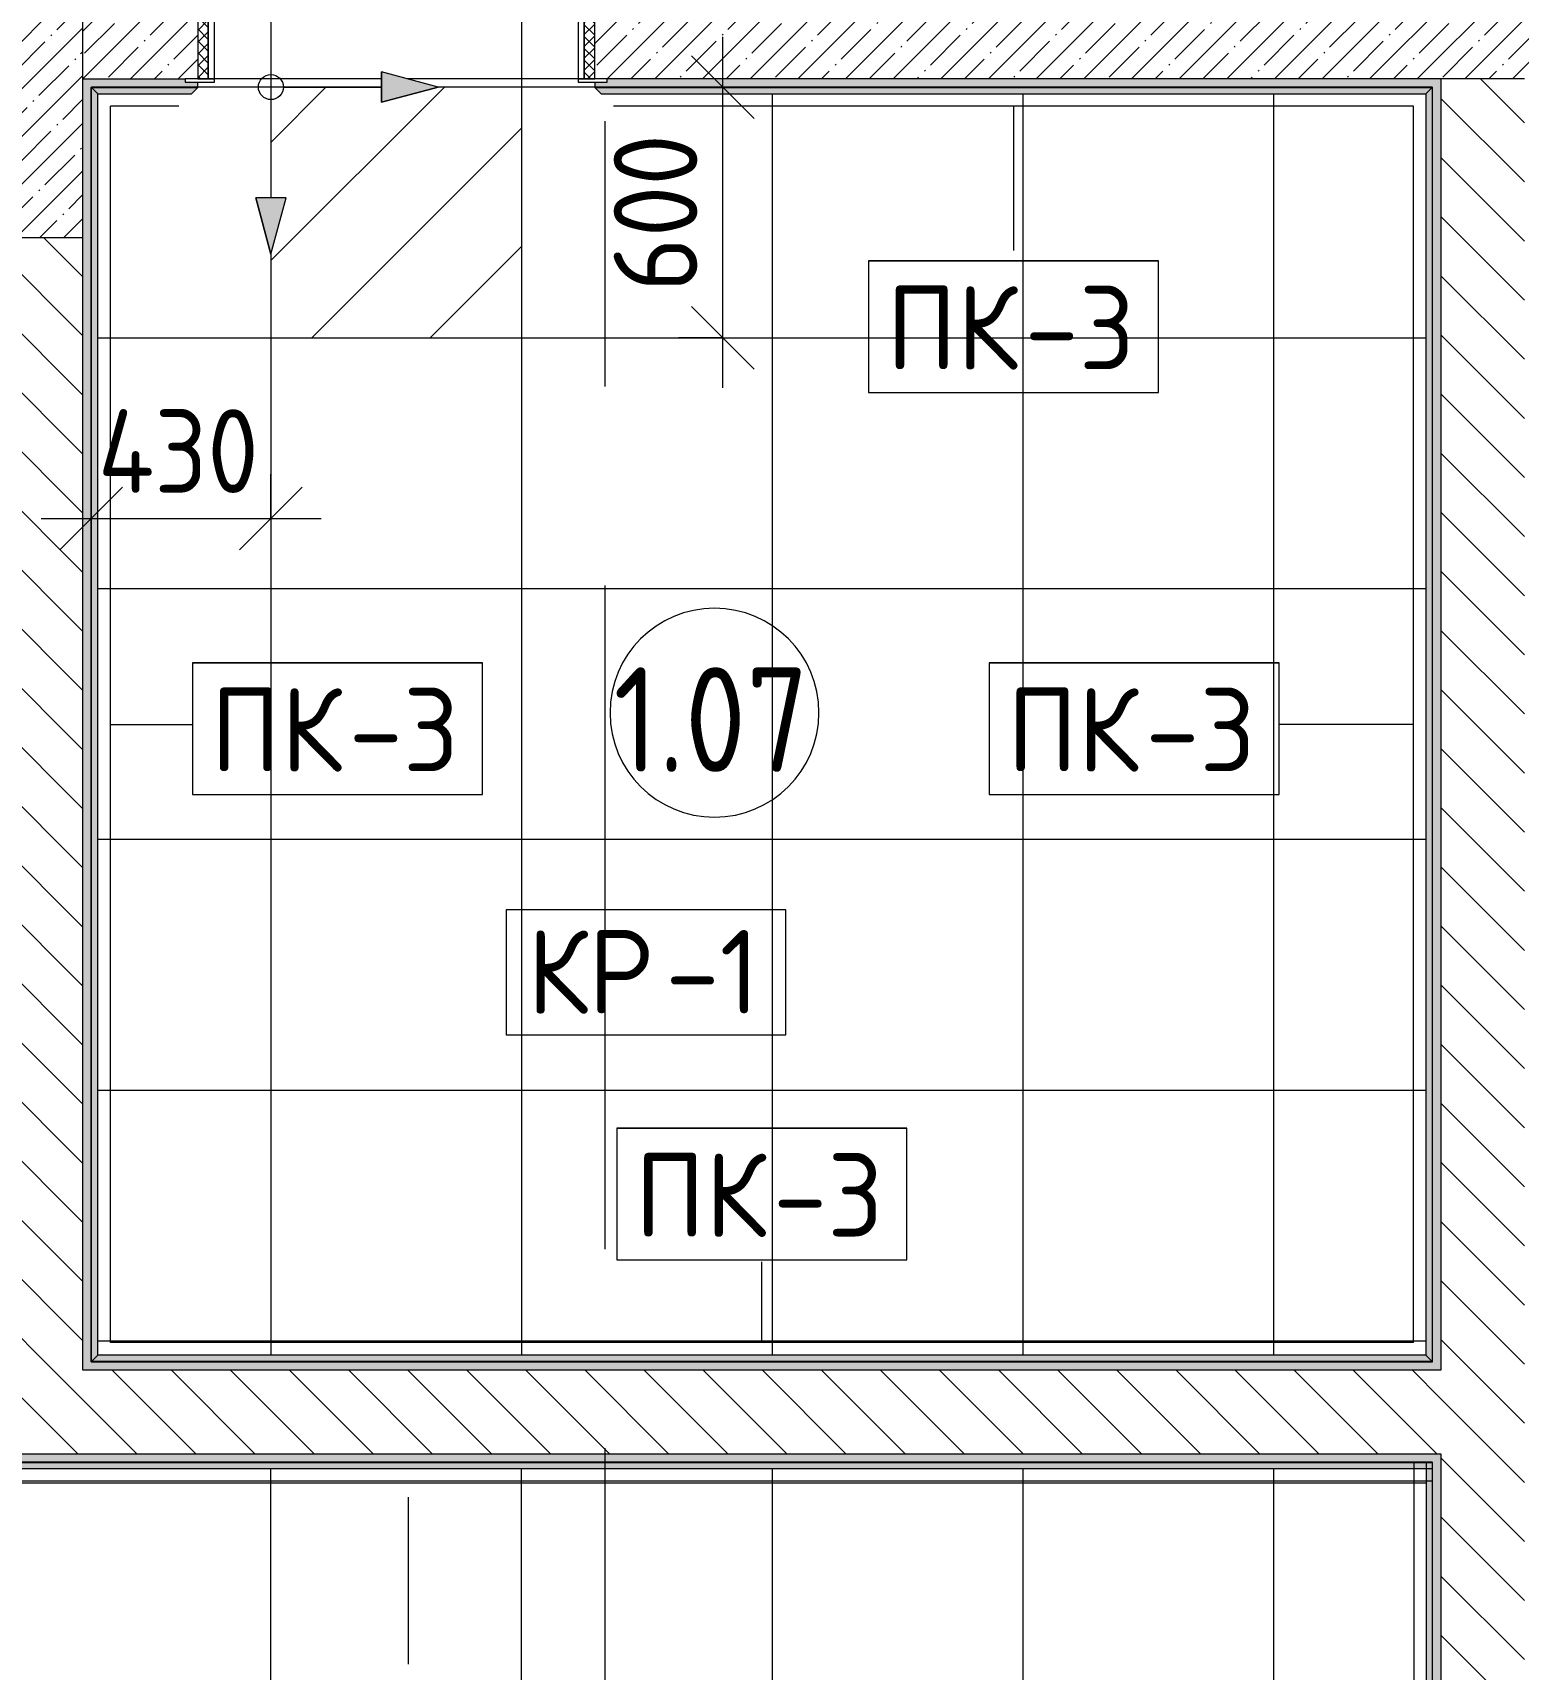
# Model space of a CAD drawing. Header units: millimetres. Extents: x -4005 to 195566, y -8553 to 29000.
# Drawn here: x 17140 to 20695, y 3874 to 7790 of the extents above; entities that cross this region are included whole.
import ezdxf

# ---------------------------------------------------------------- set-up
doc = ezdxf.new("R2010")
doc.units = ezdxf.units.MM
doc.linetypes.add('Осевая', pattern=[3175, 635, -476.25, 1587.5, -476.25])
for name, color, linetype, lineweight in [('A-ANNO-DIMS', 7, 'Continuous', 9), ('A-ANNO-DIMS-100', 7, 'Continuous', 9), ('A-AREA-IDEN', 7, 'Continuous', 9), ('A-DETL', 7, 'Continuous', 9), ('A-DETL-GENF', 7, 'Continuous', 9), ('A-DOOR', 7, 'Continuous', 9), ('A-DOOR-1', 7, 'Continuous', 13), ('A-DOOR-FRAM', 7, 'Continuous', 13), ('A-DOOR-FRAM-1', 7, 'Continuous', 9), ('A-FLOR-IDEN', 7, 'Continuous', 9), ('A-FLOR-PATT', 7, 'Continuous', 9), ('A-GENM-IDEN', 7, 'Continuous', 9), ('A-WALL', 7, 'Continuous', 9), ('I-WALL', 7, 'Continuous', 9), ('S-COLS', 7, 'Continuous', 9), ('Оси-2', 7, 'Осевая', 9)]:
    doc.layers.add(name, color=color, linetype=linetype, lineweight=lineweight)
for name, color, linetype, lineweight, true_color in [('A-DETL-GENF-4', 7, 'Continuous', 9, 0x004000), ('A-GENM-1', 7, 'Continuous', 9, 0xff8040), ('A-WALL-1', 9, 'Continuous', 9, 0x808080), ('A-WALL-FNSH-1', 9, 'Continuous', 9, 0x808080), ('I-WALL-2', 9, 'Continuous', 9, 0x808080), ('S-COLS-1', 9, 'Continuous', 9, 0x808080)]:
    doc.layers.add(name, color=color, linetype=linetype, lineweight=lineweight, true_color=true_color)
doc.styles.add('GOST Common', font='GOST_Common.ttf', dxfattribs={"width": 0.9, "height": 250})
doc.styles.add('GOST Common_1', font='GOST_Common.ttf', dxfattribs={"height": 200})
doc.styles.add('ISOCPEUR_1', font='isocpeur.ttf', dxfattribs={"width": 0.9, "height": 200})
doc.dimstyles.new('ISO-2_0_0_9К_Средний_округл2', dxfattribs={"dimscale": 304.8, "dimtxt": 199.196235, "dimasz": 0.492126, "dimexe": 0.393701, "dimexo": 0, "dimgap": 0, "dimtad": 1, "dimdec": 0, "dimrnd": 10, "dimzin": 0, "dimdsep": 46, "dimtxsty": 'ISOCPEUR_1', "dimblk1": 'OBLIQUE', "dimblk2": 'OBLIQUE', "dimsah": 1, "dimcen": 0.09, "dimdle": 0.393701, "dimazin": 0, "dimtfac": 1, "dimtdec": 4, "dimtix": 1, "dimtmove": 0, "dimatfit": 3, "dimfxl": 1, "dimtvp": 1, "dimtolj": 1, "dimtzin": 0, "dimarcsym": 2})
pattern_1 = [(135, (0, 0), (-70.7107, -70.7107), [])]
pattern_2 = [(0, (0, 0), (121.92, 30.48), [10.058, -81.382, 10.058, -81.382, -487.68]), (0, (0, 0), (121.92, 30.48), [-182.88, 10.058, -172.822, 10.058, -81.382, -213.36]), (0, (0, 0), (121.92, 30.48), [-457.2, 10.058, -50.902, 10.058, -142.342]), (120, (45.72, 15.24), (-87.356454, 90.345817), [10.058, -81.382, 10.058, -81.382, -487.68]), (120, (45.72, 15.24), (-87.356454, 90.345817), [-182.88, 10.058, -172.822, 10.058, -81.382, -213.36]), (120, (45.72, 15.24), (-87.356454, 90.345817), [-457.2, 10.058, -50.902, 10.058, -142.342]), (240, (60.96, 76.2), (-34.563546, -120.825817), [10.058, -81.382, 10.058, -81.382, -487.68]), (240, (60.96, 76.2), (-34.563546, -120.825817), [-182.88, 10.058, -172.822, 10.058, -81.382, -213.36]), (240, (60.96, 76.2), (-34.563546, -120.825817), [-457.2, 10.058, -50.902, 10.058, -142.342])]

# ---------------------------------------------------------------- blocks, each defined once
blk = doc.blocks.new('BSC_Колонна _Прямоугольная - 600х600-V64-План отделки полов с раскладкой материалов 1 этажа в осях 1-12')
at = {"layer": 'S-COLS'}
h = blk.add_hatch(dxfattribs=at)
h.set_pattern_fill('FP_99', color=256, style=0, pattern_type=2)
h.set_pattern_definition([(45, (-16960, -7600), (-57.02463, 57.02463), []), (45, (-16902.975, -7600), (-57.02463, 57.02463), [100.806, -20.161, 3.353, -16.808])])
h.paths.add_polyline_path([(260.9, -300), (300, -300), (300, 300), (-300, 300), (-300, -300), (100, -300)])
at = {"layer": 'S-COLS-1'}
for p, q in [((300, 300), (-300, 300)), ((-300, 300), (-300, -300)), ((300, -300), (300, 300)), ((-300, -300), (300, -300))]:
    blk.add_line(p, q, dxfattribs=at)
blk = doc.blocks.new('110_Дверь_СКБ_1Ст_Внутренняя1 - Д-7_л__950x2100h_Туалет-21784696-План отделки полов с раскладкой материалов 1 этажа в осях 1-12')
at = {"layer": 'A-DOOR'}
h = blk.add_hatch(dxfattribs=at)
h.set_pattern_fill('FP_110', color=256, style=0, pattern_type=2)
h.set_pattern_definition([(135, (1826.41, 174.685), (-14.14214, -14.14214), []), (225, (1826.41, 174.685), (14.14214, -14.14214), [])])
h.paths.add_polyline_path([(487.5, -110), (487.5, 110), (462.5, 110), (462.5, -110)])
at = {"layer": 'A-DOOR-FRAM-1'}
h = blk.add_hatch(dxfattribs=at)
h.set_pattern_fill('FP_111', color=256, style=0, pattern_type=2)
h.set_pattern_definition([(45, (-296.384, 174.685), (-14.1421, 14.1421), []), (135, (-296.384, 174.685), (-14.1421, -14.1421), [])])
h.paths.add_polyline_path([(-462.5, -110), (-437.5, -110), (-437.5, 110), (-462.5, 110), (-462.5, 88.3)])
at = {"layer": 'A-DOOR'}
blk.add_arc((437.5, 110), 850, 90, 180, dxfattribs=at)
at = {"layer": 'A-DOOR-1'}
for p, q in [((437.5, 960), (397.5, 960)), ((397.5, 960), (397.5, 110)), ((437.5, 110), (437.5, 960)), ((397.5, 110), (437.5, 110))]:
    blk.add_line(p, q, dxfattribs=at)
at = {"layer": 'A-DOOR-FRAM'}
for p, q in [((-422.5, 118), (-492.5, 118)), ((-492.5, 118), (-492.5, 110)), ((-422.5, 110), (-422.5, 118)), ((517.5, 118), (447.5, 118)), ((447.5, 118), (447.5, 110)), ((517.5, 110), (517.5, 118)), ((-492.5, 110), (-422.5, 110)), ((-437.5, 110), (-462.5, 110)), ((-462.5, 110), (-462.5, -110)), ((-412.5, 110), (-437.5, 110)), ((-437.5, 110), (-437.5, 30)), ((-437.5, -110), (-437.5, 110)), ((-422.5, 110), (-437.5, 110)), ((-437.5, 110), (-437.5, 109)), ((-437.5, 109), (-422.5, 109)), ((-422.5, 109), (-422.5, 110)), ((-412.5, 70), (-412.5, 110)), ((437.5, 110), (437.5, 70)), ((462.5, 110), (437.5, 110)), ((462.5, 110), (447.5, 110)), ((447.5, 110), (447.5, 109)), ((447.5, 110), (517.5, 110)), ((447.5, 109), (462.5, 109)), ((462.5, 30), (462.5, 110)), ((487.5, 110), (462.5, 110)), ((462.5, 110), (462.5, -110)), ((462.5, 109), (462.5, 110)), ((487.5, -110), (487.5, 110)), ((-402.5, 70), (-412.5, 70)), ((-402.5, 30), (-402.5, 70)), ((437.5, 70), (427.5, 70)), ((427.5, 70), (427.5, 30)), ((-437.5, 30), (-402.5, 30)), ((-422.5, 30), (-437.5, 30)), ((-437.5, 30), (-437.5, -110)), ((-422.5, -110), (-422.5, 30)), ((427.5, 30), (462.5, 30)), ((462.5, 30), (447.5, 30)), ((447.5, 30), (447.5, -110)), ((462.5, -110), (462.5, 30)), ((-422.5, -110), (-492.5, -110)), ((-492.5, -110), (-492.5, -118)), ((-462.5, -110), (-437.5, -110)), ((-437.5, -110), (-422.5, -110)), ((-422.5, -118), (-422.5, -110)), ((447.5, -110), (462.5, -110)), ((517.5, -110), (447.5, -110)), ((447.5, -110), (447.5, -118)), ((462.5, -110), (487.5, -110)), ((517.5, -118), (517.5, -110)), ((-492.5, -118), (-422.5, -118)), ((447.5, -118), (517.5, -118))]:
    blk.add_line(p, q, dxfattribs=at)
blk = doc.blocks.new('Плинтус - Плинтус керамогранит бежевый-32866306-План отделки полов с раскладкой материалов 1 этажа в осях 1-12')
at = {"layer": 'A-GENM-1'}
blk.add_hatch(color=256, dxfattribs=at).paths.add_polyline_path([(3850, 0), (15, -1), (15, -15), (3850, -15)])
for p, q in [((0, -15), (3850, -15)), ((0, -45), (3850, -45))]:
    blk.add_line(p, q, dxfattribs=at)
blk = doc.blocks.new('Плинтус - Плинтус керамогранит бежевый-32866304-План отделки полов с раскладкой материалов 1 этажа в осях 1-12')
at = {"layer": 'A-GENM-1'}
blk.add_hatch(color=256, dxfattribs=at).paths.add_polyline_path([(8.5, -15), (6180, -15), (6179, 0), (0, 0), (0, -15)])
for p, q in [((0, -15), (6180, -15)), ((0, -45), (6180, -45))]:
    blk.add_line(p, q, dxfattribs=at)
blk = doc.blocks.new('Плинтус - Плинтус керамогранит бежевый-32865314-План отделки полов с раскладкой материалов 1 этажа в осях 1-12')
at = {"layer": 'A-GENM-1'}
blk.add_hatch(color=256, dxfattribs=at).paths.add_polyline_path([(0, 0), (15, -15), (3193, -15), (3208, 0), (559.5, 0)])
for p, q in [((0, 0), (3208, 0)), ((0, 0), (15, -15)), ((15, -15), (3193, -15)), ((3193, -15), (3208, 0)), ((45, -45), (3163, -45))]:
    blk.add_line(p, q, dxfattribs=at)
blk = doc.blocks.new('Плинтус - Плинтус керамогранит бежевый-32865315-План отделки полов с раскладкой материалов 1 этажа в осях 1-12')
at = {"layer": 'A-GENM-1'}
blk.add_hatch(color=256, dxfattribs=at).paths.add_polyline_path([(0, 0), (15, -15), (3033, -15), (3048, 0), (1.5, 0)])
for p, q in [((0, 0), (3048, 0)), ((0, 0), (15, -15)), ((15, -15), (3033, -15)), ((3033, -15), (3048, 0)), ((45, -45), (3003, -45))]:
    blk.add_line(p, q, dxfattribs=at)
blk = doc.blocks.new('Плинтус - Плинтус керамогранит бежевый-32865316-План отделки полов с раскладкой материалов 1 этажа в осях 1-12')
at = {"layer": 'A-GENM-1'}
blk.add_hatch(color=256, dxfattribs=at).paths.add_polyline_path([(0, 0), (3048, 0), (3033, 15), (15, 15)])
for p, q in [((45, 45), (3003, 45)), ((15, 15), (0, 0)), ((3048, 0), (0, 0)), ((3033, 15), (15, 15)), ((3048, 0), (3033, 15))]:
    blk.add_line(p, q, dxfattribs=at)
blk = doc.blocks.new('Плинтус - Плинтус керамогранит бежевый-32865317-План отделки полов с раскладкой материалов 1 этажа в осях 1-12')
at = {"layer": 'A-GENM-1'}
blk.add_hatch(color=256, dxfattribs=at).paths.add_polyline_path([(559.5, 15), (15, 15), (0, 0), (2004, 0), (1989, 15), (1913.8, 15)])
for p, q in [((45, 45), (1959, 45)), ((15, 15), (0, 0)), ((2004, 0), (0, 0)), ((1989, 15), (15, 15)), ((2004, 0), (1989, 15))]:
    blk.add_line(p, q, dxfattribs=at)
blk = doc.blocks.new('Плинтус - Плинтус керамогранит бежевый-32865318-План отделки полов с раскладкой материалов 1 этажа в осях 1-12')
at = {"layer": 'A-GENM-1'}
blk.add_hatch(color=256, dxfattribs=at).paths.add_polyline_path([(15, 15), (0.1, 0), (254, 0), (239, 15)])
for p, q in [((45, 45), (209, 45)), ((15, 15), (0, 0)), ((254, 0), (0, 0)), ((239, 15), (15, 15)), ((254, 0), (239, 15))]:
    blk.add_line(p, q, dxfattribs=at)
blk = doc.blocks.new('Начало раскладки_красным - Начало раскладки_красным-26104805-План отделки полов с раскладкой материалов 1 этажа в осях 1-12')
at = {"layer": 'A-DETL-GENF'}
for points in [[(0, 400), (-36.2, 264.8), (36.2, 264.8), (5, 381.2)], [(-264.8, 36.2), (-400, 0), (-264.8, -36.2), (-264.8, 11)]]:
    blk.add_hatch(color=256, dxfattribs=at).paths.add_polyline_path(points)
for p, q in [((0, 400), (-36.2, 264.8)), ((0, 400), (-36.2, 264.8)), ((36.2, 264.8), (0, 400)), ((0, 400), (36.2, 264.8)), ((-36.2, 264.8), (36.2, 264.8)), ((-36.2, 264.8), (36.2, 264.8)), ((0, 30), (0, 264.8)), ((-264.8, 36.2), (-400, 0)), ((-400, 0), (-264.8, 36.2)), ((-400, 0), (-264.8, -36.2)), ((-400, 0), (-264.8, -36.2)), ((-264.8, -36.2), (-264.8, 36.2)), ((-264.8, 36.2), (-264.8, -36.2)), ((-30, 0), (-264.8, 0))]:
    blk.add_line(p, q, dxfattribs=at)
blk.add_circle((0, 0), 30, dxfattribs=at)
blk = doc.blocks.new('Марка_Помещения - Номер-25198446-План отделки полов с раскладкой материалов 1 этажа в осях 1-12')
at = {"layer": 'A-AREA-IDEN'}
for start, end in [(360, 180), (180, 360)]:
    blk.add_arc((0, 0), 2.5, start, end, dxfattribs=at)
blk = doc.blocks.new('М_перекрытий_ЭП - Типоразмер-25383776-План отделки полов с раскладкой материалов 1 этажа в осях 1-12')
at = {"layer": 'A-FLOR-IDEN'}
for p, q in [((3.352, 1.578), (-3.336, 1.578)), ((-3.336, 1.578), (-3.336, -1.406)), ((3.352, -1.406), (3.352, 1.578)), ((-3.336, -1.406), (3.352, -1.406))]:
    blk.add_line(p, q, dxfattribs=at)
blk = doc.blocks.new('DIMBLOCK33-План отделки полов с раскладкой материалов 1 этажа в осях 1-12')
at = {"layer": 'A-ANNO-DIMS-100'}
for p, q in [((17280, 6733.7), (17280, 6507.7)), ((17280, 6627.7), (17280, 6733.7)), ((17710, 6733.7), (17710, 6507.7)), ((17710, 6627.7), (17710, 6733.7)), ((17160, 6627.7), (17830, 6627.7))]:
    blk.add_line(p, q, dxfattribs=at)
at = {"layer": 'A-ANNO-DIMS-100', "lineweight": 20}
for p, q in [((17280, 6627.7), (17355, 6702.7)), ((17710, 6627.7), (17785, 6702.7)), ((17280, 6627.7), (17205, 6552.7)), ((17710, 6627.7), (17635, 6552.7))]:
    blk.add_line(p, q, dxfattribs=at)
at = {"layer": 'A-ANNO-DIMS-100', "color": 0, "insert": (17295.8, 6889), "char_height": 200, "width": 478.071, "attachment_point": 1, "line_spacing_factor": 1.149209, "style": 'ISOCPEUR_1'}
blk.add_mtext('430', dxfattribs=at)
blk = doc.blocks.new('_Oblique')
at = {"color": 0, "linetype": 'ByBlock', "lineweight": -2}
blk.add_line((-0.5, -0.5), (0.5, 0.5), dxfattribs=at)
blk = doc.blocks.new('DIMBLOCK34-План отделки полов с раскладкой материалов 1 этажа в осях 1-12')
at = {"layer": 'A-ANNO-DIMS-100'}
for p, q in [((18791.8, 6940), (18791.8, 7780)), ((18685.7, 7660), (18911.8, 7660)), ((18791.8, 7660), (18685.7, 7660)), ((18685.7, 7060), (18911.8, 7060)), ((18791.8, 7060), (18685.7, 7060))]:
    blk.add_line(p, q, dxfattribs=at)
at = {"layer": 'A-ANNO-DIMS-100', "lineweight": 20}
for p, q in [((18791.8, 7660), (18716.8, 7735)), ((18791.8, 7660), (18866.8, 7585)), ((18791.8, 7060), (18716.8, 7135)), ((18791.8, 7060), (18866.8, 6985))]:
    blk.add_line(p, q, dxfattribs=at)
at = {"layer": 'A-ANNO-DIMS-100', "color": 0, "insert": (18530.5, 7170.4), "char_height": 200, "width": 455.087, "attachment_point": 1, "rotation": 90, "line_spacing_factor": 1.149209, "style": 'ISOCPEUR_1'}
blk.add_mtext('600', dxfattribs=at)
blk = doc.blocks.new('Mark Reiling - Mark Reiling-26174330-План отделки полов с раскладкой материалов 1 этажа в осях 1-12')
at = {"layer": 'A-GENM-IDEN'}
for p, q in [((-3.47, 1.49), (-3.47, -1.663)), ((-3.47, 1.49), (3.47, 1.49)), ((3.47, 1.49), (-3.47, 1.49)), ((-3.47, 1.49), (-3.47, -1.663)), ((3.47, -1.663), (3.47, 1.49)), ((3.47, -1.663), (3.47, 1.49)), ((-3.47, -1.663), (3.47, -1.663)), ((-3.47, -1.663), (3.47, -1.663))]:
    blk.add_line(p, q, dxfattribs=at)

msp = doc.modelspace()

# ---------------------------------------------------------------- hatches: boundary and pattern name
at = {"layer": 'A-DETL-GENF-4'}
h = msp.add_hatch(dxfattribs=at)
h.set_pattern_fill('FP_149', color=256, style=0, pattern_type=2)
h.set_pattern_definition([(45, (0, 0), (-141.4214, 141.4214), [])])
h.paths.add_polyline_path([(18248, 7060), (18310.3, 7060), (18310.3, 7660), (18106.3, 7659), (17974.8, 7623.8), (17974.8, 7660), (17710, 7659), (17710, 7395.2), (17746.2, 7395.2), (17710, 7260), (17710, 7060), (17898.1, 7060)])
at = {"layer": 'A-FLOR-PATT'}
h = msp.add_hatch(dxfattribs=at)
h.set_pattern_fill('FP_115', color=256, style=0, pattern_type=2)
h.set_pattern_definition([(180, (6909.74, 3720), (7e-14, -600), []), (270, (6909.74, 3720), (600, 4e-14), [])])
h.paths.add_polyline_path([(15535, 140), (15535, 160.3), (14935, 160.3), (14935, 140), (15528, 140)])
h.paths.add_polyline_path([(9772.3, 140), (9835, 140), (9835, 159.9), (9434.7, 159.9), (9434.7, 140)])
h.paths.add_polyline_path([(16510, 520), (17426.8, 520), (17435, 528.2), (17435, 540), (19235, 540), (19235, 535), (20475, 535), (20475, 4355), (14310, 4355), (14310, 4370), (14295, 4370), (14295, 7693), (14310, 7693), (14310, 7700), (14265, 7700), (14265, 7693), (14215, 7693), (14215, 7843), (14225, 7843), (14225, 7863), (14175, 7863), (14175, 7903), (14225, 7903), (14225, 7900), (14310, 7900), (14310, 7920), (13957.1, 7920), (13956.8, 7917.8), (13785, 7917.8), (13784.8, 7920), (12780, 7920), (12780, 7900), (12865, 7900), (12865, 7903), (12915, 7903), (12915, 7863), (12865, 7863), (12865, 7843), (12875, 7843), (12875, 7693), (12825, 7693), (12825, 7700), (12780, 7700), (12780, 7693), (12795, 7693), (12795, 7050), (12780, 7050), (12780, 7035), (11460, 7035), (11460, 7050), (11445, 7050.4), (11445, 7665), (8775, 7665), (8775, 7120), (8760, 7120), (8758.9, 7105), (7640, 7105), (7640, 7120), (7625, 7120), (7625, 7693), (6005, 7693), (6005, 7920), (5488.2, 7920), (5487.5, 7910.8), (5422.5, 7910.8), (5421.8, 7920), (4610.2, 7920), (4610.2, 7913), (4520, 7913), (4520, 7920), (4505, 7920), (4505, 7900), (4555, 7900), (4555, 7883), (4545, 7883), (4545, 7843), (4555, 7843), (4555, 7693), (3765, 7693), (3765, 535), (4231, 535), (4231, 520), (4234, 523), (4234, 540), (6034, 540), (6034, 535), (8280.2, 535), (8280.2, 520), (8295.2, 535), (8295.2, 520), (8409.7, 520), (8409.7, 540), (9209.7, 540), (9209.7, 520), (9323.7, 520.6), (9323.7, 535), (9338.7, 520), (9339.7, 535), (10121, 535), (10121, 520), (10125, 524), (10125, 540), (11925, 540), (11925, 535), (12912.4, 535), (12912.4, 520), (12927.4, 535), (12927.4, 540), (14715.8, 540), (14715.8, 586.3), (14730.8, 571.3), (14730.8, 520), (15631, 521), (15645, 535), (15645, 520), (15658.8, 520), (15658.8, 540), (16458.8, 540), (16458.8, 520), (16473.8, 520), (16473.8, 534.9), (16490, 520)])
h.paths.add_polyline_path([(17272.4, 521), (16488.7, 521.3), (16488.7, 536), (17426.8, 535), (17426.8, 521), (17279.1, 521)])
h.paths.add_polyline_path([(14935, 571), (14731, 571), (14731, 586), (15631, 586), (15630, 571), (15189.5, 571)])
h.paths.add_polyline_path([(14255, 7843), (14265, 7843), (14265, 7883), (14255, 7883)])
h.paths.add_polyline_path([(12825, 7843), (12835, 7843), (12834.7, 7883), (12825, 7883), (12825, 7878.8)])
h = msp.add_hatch(dxfattribs=at)
h.set_pattern_fill('FP_117', color=256, style=0, pattern_type=2)
h.set_pattern_definition([(270, (18310, 8860), (600, 4e-14), []), (0, (18310, 8860), (0, 600), [])])
h.paths.add_polyline_path([(18986.5, 4610), (20490, 4611), (20489, 7660), (18485, 7660), (18485, 7672), (18445, 7672), (18445, 7820), (18425, 7820), (18425, 7860), (18435, 7860), (18435, 7900), (18395, 7900), (18395, 7920), (17624.9, 7920), (17622.3, 7900), (17585, 7900), (17585, 7860), (17595, 7860), (17595, 7820), (17575, 7820), (17575, 7672), (17535, 7672), (17535, 7660), (17280, 7659), (17281, 4610), (17296, 4610)])
h.paths.add_polyline_path([(20474, 4611), (17281, 4611), (17281, 7659), (17534.9, 7658.9), (17520, 7644), (17296, 7644), (17296, 4626), (20474, 4626), (20474, 7644), (18500, 7644), (18485.7, 7659), (20489, 7659), (20489, 4611)])
h.paths.add_polyline_path([(17898.1, 7060), (17710, 7060), (17710, 7260), (17673.8, 7395.2), (17710, 7395.2), (17710, 7660), (17974.8, 7660), (17974.8, 7696.2), (18110, 7660), (18310.3, 7659), (18310.3, 7060), (18248, 7060)])
at = {"layer": 'I-WALL'}
h = msp.add_hatch(dxfattribs=at)
h.set_pattern_fill('FP_1', color=256, style=0, pattern_type=2)
h.set_pattern_definition([(45, (0, 0), (-57.02463, 57.02463), []), (45, (57.025, 0), (-57.02463, 57.02463), [100.806, -20.161, 3.353, -16.808])])
h.paths.add_polyline_path([(17260, 7680), (17535, 7680), (17535, 7900), (17260, 7900), (17260, 7841.3)])
h.paths.add_polyline_path([(18515, 7680), (21910, 7680), (21910, 7900), (18485, 7900), (18485, 7680), (18492.9, 7680)])
h = msp.add_hatch(dxfattribs=at)
h.set_pattern_fill('FP_20', color=256, style=0, pattern_type=2)
h.set_pattern_definition(pattern_1)
h.paths.add_polyline_path([(20606.7, 100), (20710, 100), (20710, 7680), (20510, 7680), (20510, 100)])
h = msp.add_hatch(dxfattribs=at)
h.set_pattern_fill('FP_20', color=256, style=0, pattern_type=2)
h.set_pattern_definition(pattern_1)
h.paths.add_polyline_path([(17220.9, 4590), (17260, 4590), (17260, 7300), (17060, 7300), (17060, 4590)])
h = msp.add_hatch(dxfattribs=at)
h.set_pattern_fill('FP_20', color=256, style=0, pattern_type=2)
h.set_pattern_definition(pattern_1)
h.paths.add_polyline_path([(20490, 4390), (20510, 4390), (20510, 4590), (14330, 4590), (14330, 4390), (19929.5, 4390)])
at = {"layer": 'I-WALL-2'}
h = msp.add_hatch(dxfattribs=at)
h.set_pattern_fill('FP_116', color=256, style=0, pattern_type=2)
h.set_pattern_definition(pattern_2)
h.paths.add_polyline_path([(20510, 7660), (20510, 7680), (18515, 7679.7), (18515, 7672), (18485, 7672), (18485, 7660), (20490, 7660)])
h.paths.add_polyline_path([(17535, 7660), (17535, 7672), (17505, 7672), (17505, 7680), (17260, 7680), (17260, 7660), (17505, 7660)])
h = msp.add_hatch(dxfattribs=at)
h.set_pattern_fill('FP_116', color=256, style=0, pattern_type=2)
h.set_pattern_definition(pattern_2)
h.paths.add_polyline_path([(17278.3, 4590), (17280, 4590), (17280, 7660), (17260, 7660), (17260, 4590)])
h = msp.add_hatch(dxfattribs=at)
h.set_pattern_fill('FP_116', color=256, style=0, pattern_type=2)
h.set_pattern_definition(pattern_2)
h.paths.add_polyline_path([(20510, 4610), (20510, 7660), (20490, 7660), (20490, 4610)])
h = msp.add_hatch(dxfattribs=at)
h.set_pattern_fill('FP_116', color=256, style=0, pattern_type=2)
h.set_pattern_definition(pattern_2)
h.paths.add_polyline_path([(19929.5, 4590), (20510, 4590), (20510, 4610), (17280, 4610), (17280, 4590), (19047.8, 4590)])
h = msp.add_hatch(dxfattribs=at)
h.set_pattern_fill('FP_116', color=256, style=0, pattern_type=2)
h.set_pattern_definition(pattern_2)
h.paths.add_polyline_path([(20510, 4370), (20510, 4390), (14330, 4390), (14330, 4370), (20508.8, 4370)])
h = msp.add_hatch(dxfattribs=at)
h.set_pattern_fill('FP_116', color=256, style=0, pattern_type=2)
h.set_pattern_definition(pattern_2)
h.paths.add_polyline_path([(20510, 100), (20510, 4370), (20490, 4370), (20490, 100)])

# ---------------------------------------------------------------- linework, layer by layer
at = {"layer": 'A-DETL'}
for p, q in [((17710, 7660), (17710, 7395.2)), ((17974.8, 7660), (17710, 7660)), ((18310.3, 7660), (18110, 7660)), ((18310.3, 7060), (18310.3, 7660)), ((17710, 7260), (17710, 7060)), ((17710, 7060), (18310.3, 7060))]:
    msp.add_line(p, q, dxfattribs=at)
at = {"layer": 'A-GENM-IDEN'}
for p, q in [((19487, 7614), (19487, 7268.8)), ((17326, 6135), (17522.6, 6135)), ((20444, 6135), (20123, 6135)), ((18885, 4656), (18885, 4849.6)), ((18038.8, 4286.3), (18038.8, 3886.7))]:
    msp.add_line(p, q, dxfattribs=at)
at = {"layer": 'A-WALL'}
for p, q in [((17280, 4610), (17280, 7660)), ((20490, 4610), (20490, 7660)), ((17280, 4610), (20490, 4610)), ((20490, 141), (20490, 4370))]:
    msp.add_line(p, q, dxfattribs=at)
at = {"layer": 'A-WALL-1'}
for p, q in [((17260, 7680), (17505, 7680)), ((20710, 7680), (18515, 7680)), ((20510, 7680), (20510, 4590)), ((17280, 7660), (17281, 7660)), ((17535, 7660), (17535, 7672)), ((18485, 7672), (18485, 7660)), ((20489, 7660), (20490, 7660)), ((17260, 4590), (17260, 7300)), ((20510, 4590), (17260, 4590)), ((14330, 4390), (20510, 4390)), ((20510, 4390), (20510, 100)), ((20489, 4370), (20490, 4370))]:
    msp.add_line(p, q, dxfattribs=at)
at = {"layer": 'A-WALL-FNSH-1'}
for p, q in [((17535, 7660), (17281, 7660)), ((17281, 4611), (17281, 7659)), ((17281, 7659), (17535, 7659)), ((17535, 7659), (17535, 7660)), ((20489, 7660), (18485, 7660)), ((18485, 7660), (18485, 7659)), ((18485, 7659), (20489, 7659)), ((20489, 7659), (20489, 4611)), ((20489, 4611), (17281, 4611)), ((14309, 4369), (20489, 4369)), ((20489, 4370), (14310, 4370)), ((20489, 4369), (20489, 141))]:
    msp.add_line(p, q, dxfattribs=at)
at = {"layer": 'I-WALL'}
for p, q in [((17974.8, 7680), (17575, 7680)), ((18445, 7680), (18035.4, 7680))]:
    msp.add_line(p, q, dxfattribs=at)
at = {"layer": 'Оси-2'}
msp.add_line((18510, 593.7), (18510, 24898.1), dxfattribs=at)

# ---------------------------------------------------------------- block references
at = {"layer": 'A-AREA-IDEN', "xscale": 99.99999999999993, "yscale": 99.99999999999993, "zscale": 99.99999999999993}
msp.add_blockref('Марка_Помещения - Номер-25198446-План отделки полов с раскладкой материалов 1 этажа в осях 1-12', (18771.6, 6163.1), dxfattribs=at)
at = {"layer": 'A-DETL-GENF', "rotation": 180}
msp.add_blockref('Начало раскладки_красным - Начало раскладки_красным-26104805-План отделки полов с раскладкой материалов 1 этажа в осях 1-12', (17710, 7660), dxfattribs=at)
at = {"layer": 'A-DOOR'}
msp.add_blockref('110_Дверь_СКБ_1Ст_Внутренняя1 - Д-7_л__950x2100h_Туалет-21784696-План отделки полов с раскладкой материалов 1 этажа в осях 1-12', (17997.5, 7790), dxfattribs=at)
at = {"layer": 'A-FLOR-IDEN', "xscale": 99.99999999999993, "yscale": 99.99999999999993, "zscale": 99.99999999999993}
msp.add_blockref('М_перекрытий_ЭП - Типоразмер-25383776-План отделки полов с раскладкой материалов 1 этажа в осях 1-12', (18606.9, 5533.4), dxfattribs=at)
at = {"layer": 'A-GENM-1'}
for name, p, rotation in [('Плинтус - Плинтус керамогранит бежевый-32865315-План отделки полов с раскладкой материалов 1 этажа в осях 1-12', (17281, 4611), 89.99999999999997), ('Плинтус - Плинтус керамогранит бежевый-32865318-План отделки полов с раскладкой материалов 1 этажа в осях 1-12', (17535, 7659), 180), ('Плинтус - Плинтус керамогранит бежевый-32865317-План отделки полов с раскладкой материалов 1 этажа в осях 1-12', (20489, 7659), 180), ('Плинтус - Плинтус керамогранит бежевый-32865316-План отделки полов с раскладкой материалов 1 этажа в осях 1-12', (20489, 4611), 90.00000000000004), ('Плинтус - Плинтус керамогранит бежевый-32865314-План отделки полов с раскладкой материалов 1 этажа в осях 1-12', (20489, 4611), 180), ('Плинтус - Плинтус керамогранит бежевый-32866306-План отделки полов с раскладкой материалов 1 этажа в осях 1-12', (20490, 4370), 269.9999999999997)]:
    msp.add_blockref(name, p, dxfattribs=dict(at, rotation=rotation))
msp.add_blockref('Плинтус - Плинтус керамогранит бежевый-32866304-План отделки полов с раскладкой материалов 1 этажа в осях 1-12', (14310, 4370), dxfattribs=at)
at = {"layer": 'A-GENM-IDEN', "xscale": 99.99999999999993, "yscale": 99.99999999999993, "zscale": 99.99999999999993}
for p in [(19487, 7095.3), (17869.6, 6133.5), (19776, 6133.5), (18885, 5020.1)]:
    msp.add_blockref('Mark Reiling - Mark Reiling-26174330-План отделки полов с раскладкой материалов 1 этажа в осях 1-12', p, dxfattribs=at)
at = {"layer": 'S-COLS'}
msp.add_blockref('BSC_Колонна _Прямоугольная - 600х600-V64-План отделки полов с раскладкой материалов 1 этажа в осях 1-12', (16960, 7600), dxfattribs=at)

# ---------------------------------------------------------------- texts
at = {"layer": 'A-AREA-IDEN', "insert": (18529.7, 6271.7), "char_height": 250, "width": 606.076, "attachment_point": 1, "style": 'GOST Common'}
msp.add_mtext('1.07', dxfattribs=at)
at = {"layer": 'A-FLOR-IDEN', "char_height": 200, "attachment_point": 1, "style": 'GOST Common_1'}
for s, insert, width in [('КР', (18323.3, 5643.2), 400.844), ('-1', (18654, 5643.2), 296.624)]:
    msp.add_mtext(s, dxfattribs=dict(at, insert=insert, width=width))
at = {"layer": 'A-GENM-IDEN', "char_height": 200, "attachment_point": 1, "style": 'GOST Common_1'}
for s, insert, width in [('ПК', (19182.9, 7184.4), 400.844), ('-3', (19513.6, 7184.4), 344.726), ('ПК', (17565.5, 6222.6), 400.844), ('-3', (17896.2, 6222.6), 344.726), ('ПК', (19471.9, 6222.6), 400.844), ('-3', (19802.6, 6222.6), 344.726), ('ПК', (18580.9, 5109.2), 400.844), ('-3', (18911.6, 5109.2), 344.726)]:
    msp.add_mtext(s, dxfattribs=dict(at, insert=insert, width=width))

# ---------------------------------------------------------------- dimensions: what is measured, and where the dimension line sits
at = {"layer": 'A-ANNO-DIMS'}
dim = msp.add_linear_dim(base=(18791.8, 7660), p1=(18685.7, 7060), p2=(18685.7, 7660), angle=90, dimstyle='ISO-2_0_0_9К_Средний_округл2', override={"dimpost": '<>', "dimfxl": 600}, dxfattribs=at)
dim.commit()
dim.dimension.update_dxf_attribs({"geometry": 'DIMBLOCK34-План отделки полов с раскладкой материалов 1 этажа в осях 1-12', "text_midpoint": (18691.8, 7360)})
dim = msp.add_linear_dim(base=(17710, 6627.7), p1=(17280, 6733.7), p2=(17710, 6733.7), dimstyle='ISO-2_0_0_9К_Средний_округл2', override={"dimpost": '<>', "dimfxl": 430.000003}, dxfattribs=at)
dim.commit()
dim.dimension.update_dxf_attribs({"geometry": 'DIMBLOCK33-План отделки полов с раскладкой материалов 1 этажа в осях 1-12', "text_midpoint": (17495, 6727.7)})

doc.saveas('drawing.dxf')
